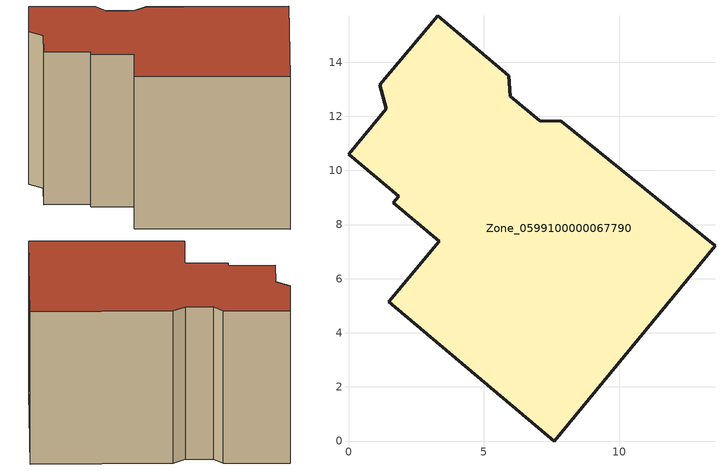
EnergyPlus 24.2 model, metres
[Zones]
Zone_0599100000067790
 floor ground (C_G): 7.07,11.83 7.86,11.81 13.54,7.21 7.6,0 1.49,5.14 3.36,7.39 1.66,8.81 1.86,9.05 0,10.6 1.39,12.27 1.16,13.16 3.29,15.71 5.92,13.49 5.97,12.74 z0
 wall outside (C_F): 13.54,7.21 7.86,11.81 7.07,11.83 5.97,12.74 5.92,13.49 3.29,15.71 1.16,13.16 1.39,12.27 0,10.6 1.86,9.05 1.66,8.81 3.36,7.39 1.49,5.14 7.6,0 13.54,7.21 z0:8.46
 roof outside (C_R): 7.86,11.81 7.07,11.83 5.97,12.74 5.92,13.49 3.29,15.71 1.16,13.16 1.39,12.27 0,10.6 1.86,9.05 1.66,8.81 3.36,7.39 1.49,5.14 7.6,0 13.54,7.21 z8.46
[BUILDING]
Pand.0599100000067790: North Axis=0; Terrain=City; Loads Convergence Tolerance Value=0.04; Temperature Convergence Tolerance Value=0.4; Solar Distribution=FullExterior; Maximum Number of Warmup Days=25; Minimum Number of Warmup Days=1
[Site:Location]
Rotterdam.The.Hague.AP_ZH_NLD Design_Conditions: Latitude=51.96; Longitude=4.45; Time Zone=1; Elevation=-4.5
[SITE:GROUNDTEMPERATURE:BUILDINGSURFACE]
18, 18, 18, 18, 18, 18, 18, 18, 18, 18, 18, 18
[MATERIAL] Thermal Absorptance=0.9; Solar Absorptance=0.7; Visible Absorptance=0.7
Name | Roughness | Thickness | Conductivity | Density | Specific Heat
G.TC.1946 | MediumSmooth | 0.15 | 1 | 540 | 1210
F.TC.1946 | Rough | 0.3 | 0.857143 | 1920 | 840
R.TC.1946 | MediumRough | 0.2 | 0.909091 | 1500 | 1000
[CONSTRUCTION]
C_G: G.TC.1946
C_F: F.TC.1946
C_R: R.TC.1946
[ZONE]
Zone_0599100000067790: Type=1; Multiplier=1; Ceiling Height=Autocalculate; Volume=Autocalculate; Floor Area=autocalculate; Part of Total Floor Area=Yes
[ZONEINFILTRATION:DESIGNFLOWRATE]
Infil_Zone_0599100000067790: Zone or ZoneList or Space or SpaceList=Zone_0599100000067790; Schedule=AlwaysOn; Design Flow Rate Calculation Method=Flow/Area; Flow Rate per Floor Area=0.003; Constant Term Coefficient=1; Temperature Term Coefficient=0; Velocity Term Coefficient=0; Velocity Squared Term Coefficient=0
[HVACTEMPLATE:ZONE:IDEALLOADSAIRSYSTEM]
Zone_0599100000067790: Maximum Heating Supply Air Temperature=50; Minimum Cooling Supply Air Temperature=13; Maximum Heating Supply Air Humidity Ratio=0.0156; Minimum Cooling Supply Air Humidity Ratio=0.0077; Heating Limit=NoLimit; Cooling Limit=NoLimit; Dehumidification Control Type=ConstantSensibleHeatRatio; Cooling Sensible Heat Ratio=0.7; Dehumidification Setpoint=60; Humidification Control Type=None; Humidification Setpoint=30; Outdoor Air Method=None; Outdoor Air Flow Rate per Person=0.00944; Outdoor Air Flow Rate per Zone Floor Area=0; Outdoor Air Flow Rate per Zone=0; Demand Controlled Ventilation Type=None; Outdoor Air Economizer Type=NoEconomizer; Heat Recovery Type=None; Sensible Heat Recovery Effectiveness=0.7; Latent Heat Recovery Effectiveness=0.65
[ZONECONTROL:THERMOSTAT]
ThermostatControl_Zone_0599100000067790: Zone or ZoneList=Zone_0599100000067790; Control Type Schedule=DualSetpointControlType; Control 1=Thermostat_Zone_0599100000067790; Temperature Difference Between Cutout And Setpoint=0
[THERMOSTATSETPOINT:DUALSETPOINT]
Thermostat_Zone_0599100000067790: Heating Setpoint Temperature Schedule=HeatingSetpoint_Zone_0599100000067790; Cooling Setpoint Temperature Schedule=CoolingSetpoint_Zone_0599100000067790
[SCHEDULE:COMPACT]
HeatingSetpoint_Zone_0599100000067790: Through: 12/31, For: AllDays, Until: 24:00, 21
CoolingSetpoint_Zone_0599100000067790: Through: 12/31, For: AllDays, Until: 24:00, 24
DualSetpointControlType: Through: 12/31, For: AllDays, Until: 24:00, 4
AlwaysOn: Through: 12/31, For: AllDays, Until: 24:00, 1
